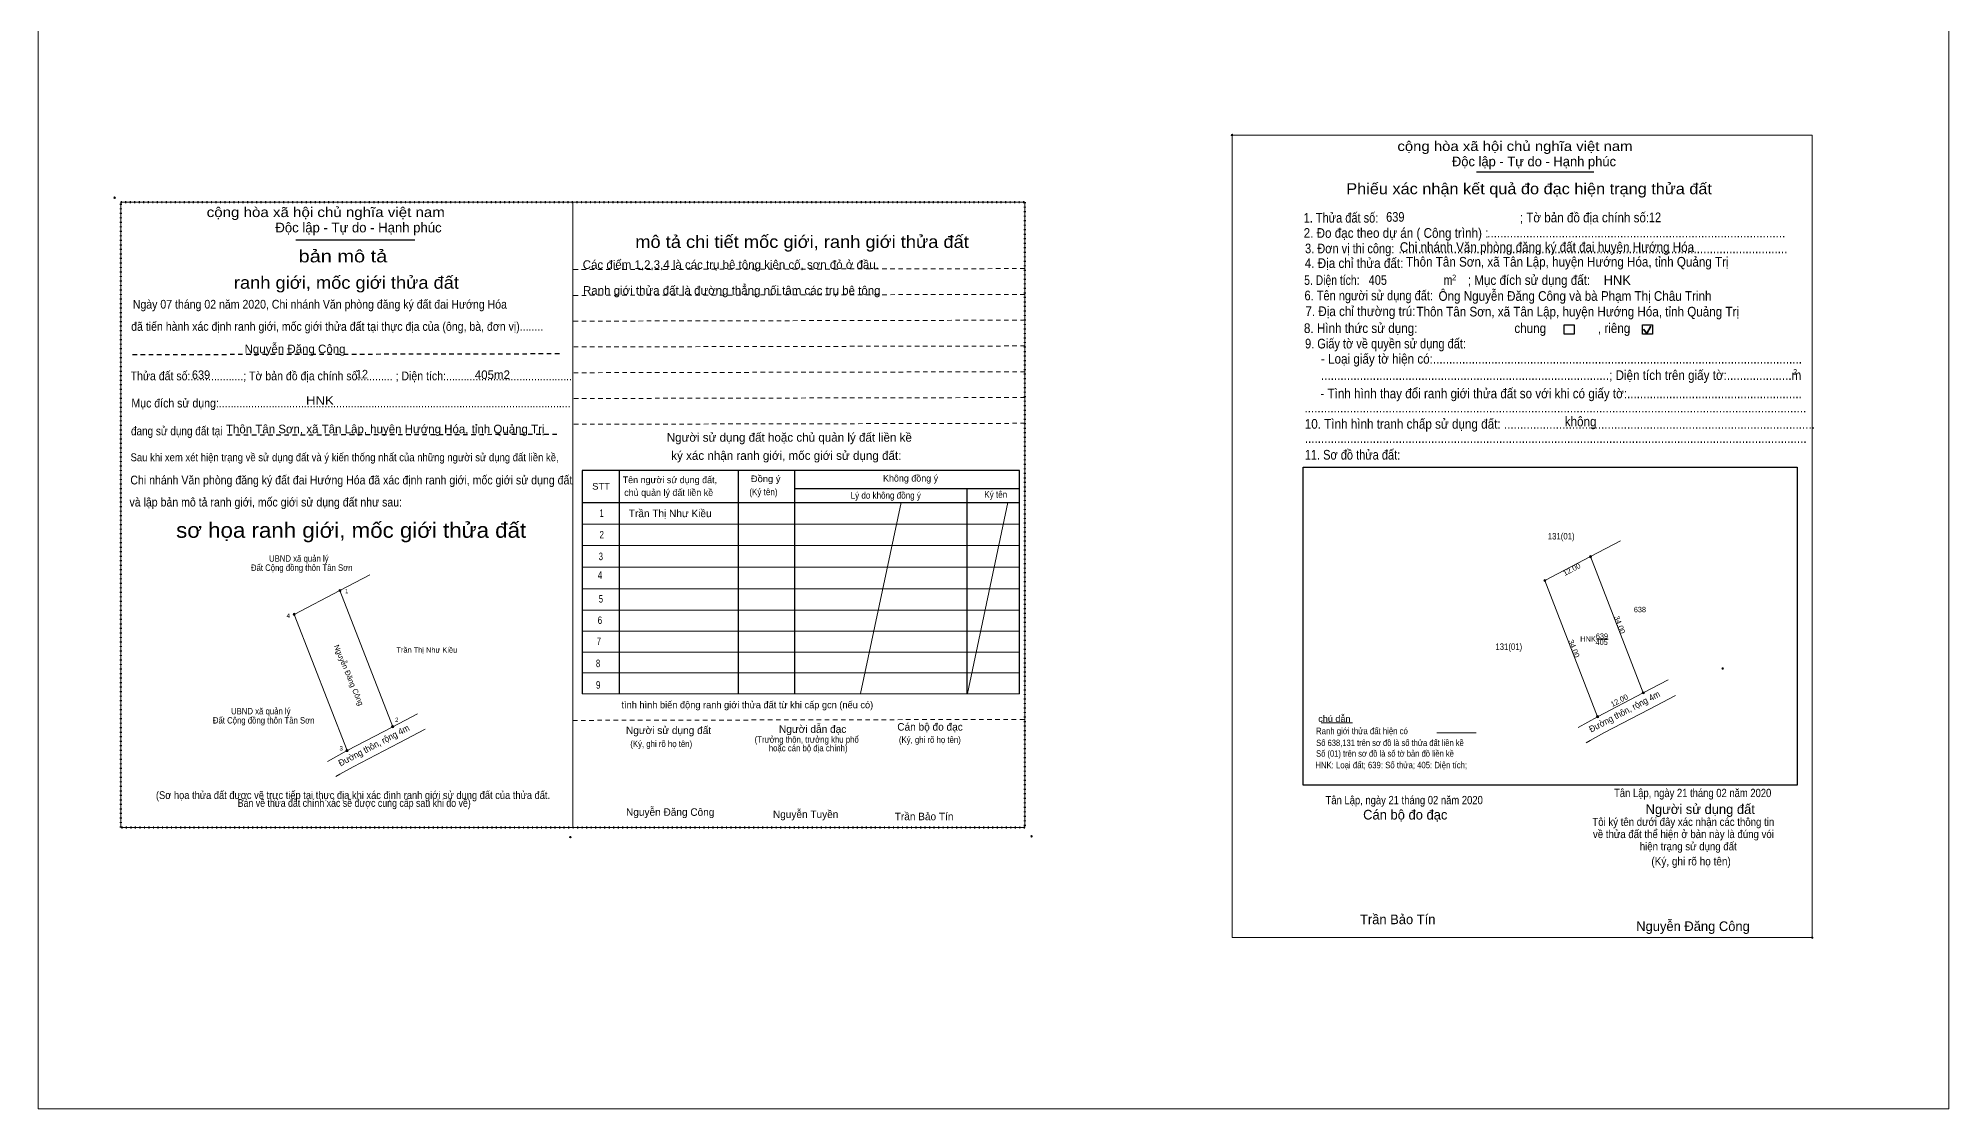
# Model space of a CAD drawing. Header units: metres. Extents: x 546991 to 548960, y 1836850 to 1838398.
# Drawn here: x 546990.8 to 547435.4, y 1837337.4 to 1837586.6 of the extents above; entities that cross this region are included whole.
import ezdxf
from ezdxf.enums import TextEntityAlignment as Align

# ---------------------------------------------------------------- set-up
doc = ezdxf.new("R2010")
doc.units = ezdxf.units.M
doc.header["$LTSCALE"] = 0.7
doc.header["$PDMODE"] = 32
doc.header["$PDSIZE"] = 0.35
doc.linetypes.add('DOTTED', pattern=[1.5, 0.3, -1.2])
doc.linetypes.add('SHORT_DASHED', pattern=[2.7, 1.5, -1.2])
for name, color, linetype, lineweight in [('1', 7, 'SHORT_DASHED', 13), ('10', 7, 'Continuous', 13), ('13', 7, 'Continuous', 13), ('17', 7, 'Continuous', 13), ('2', 7, 'Continuous', 13), ('55', 7, 'Continuous', 13), ('6', 7, 'Continuous', 13), ('63', 7, 'Continuous', 13)]:
    doc.layers.add(name, color=color, linetype=linetype, lineweight=lineweight)
doc.layers.add('16', color=7, linetype='Continuous')
doc.layers.add('39', color=7, linetype='Continuous')

msp = doc.modelspace()

# ---------------------------------------------------------------- hatches: boundary and pattern name
at = {"layer": '2'}
for points in [[(547352.2955, 1837465.9328, 1), (547351.7955, 1837465.9328, 1)], [(547341.6555, 1837460.3828, 1), (547341.1555, 1837460.3828, 1)], [(547061.2855, 1837458.0528, 1), (547060.7855, 1837458.0528, 1)], [(547050.6455, 1837452.5028, 1), (547050.1455, 1837452.5028, 1)], [(547364.5855, 1837434.2328, 1), (547364.0855, 1837434.2328, 1)], [(547353.9455, 1837428.6828, 1), (547353.4455, 1837428.6828, 1)], [(547073.5755, 1837426.3528, 1), (547073.0755, 1837426.3528, 1)], [(547062.9355, 1837420.8028, 1), (547062.4355, 1837420.8028, 1)]]:
    msp.add_hatch(color=256, dxfattribs=at).paths.add_polyline_path(points)

# ---------------------------------------------------------------- linework, layer by layer
at = {"layer": '1'}
for p, q in [((547115.4, 1837532.73), (547220.59, 1837532.96)), ((547115.41, 1837526.73), (547220.6, 1837526.96)), ((547115.43, 1837520.73), (547220.62, 1837520.96)), ((547115.44, 1837514.73), (547220.63, 1837514.96)), ((547115.45, 1837508.73), (547220.64, 1837508.96)), ((547115.47, 1837502.73), (547220.66, 1837502.96)), ((547115.48, 1837496.73), (547220.67, 1837496.96)), ((547115.27, 1837427.83), (547220.46, 1837428.06))]:
    msp.add_line(p, q, dxfattribs=at)
at = {"layer": '1', "lineweight": 25}
for p, q in [((547012.78, 1837512.96), (547112.33, 1837513.18)), ((547034.89, 1837494.26), (547112.25, 1837494.43))]:
    msp.add_line(p, q, dxfattribs=at)
at = {"layer": '1', "linetype": 'DOTTED', "lineweight": 53}
msp.add_lwpolyline([(547010.04, 1837548.41), (547220.41, 1837548.41), (547220.41, 1837402.92), (547010.04, 1837402.92)], close=True, dxfattribs=at)
at = {"layer": '10'}
for p, q in [((547364.34, 1837434.23), (547370.11, 1837437.25)), ((547353.7, 1837428.68), (547364.34, 1837434.23)), ((547365.8, 1837430.47), (547371.85, 1837433.64)), ((547073.33, 1837426.35), (547079.1, 1837429.37)), ((547349.19, 1837426.18), (547353.7, 1837428.68)), ((547355.16, 1837424.92), (547365.8, 1837430.47)), ((547062.69, 1837420.8), (547073.33, 1837426.35)), ((547074.79, 1837422.59), (547080.84, 1837425.76)), ((547058.18, 1837418.3), (547062.69, 1837420.8)), ((547064.15, 1837417.04), (547074.79, 1837422.59))]:
    msp.add_line(p, q, dxfattribs=at)
for points in [[(547341.41, 1837460.38), (547352.05, 1837465.93), (547359.03, 1837469.59)], [(547050.4, 1837452.5), (547061.04, 1837458.05), (547068.02, 1837461.71)], [(547351.06, 1837422.64), (547351.99, 1837423.16), (547355.16, 1837424.92)], [(547060.05, 1837414.76), (547060.98, 1837415.28), (547064.15, 1837417.04)]]:
    msp.add_lwpolyline(points, dxfattribs=at)
msp.add_point((547382.79, 1837439.91), dxfattribs=at)
at = {"layer": '13'}
for p, q in [((547191.64, 1837478.53), (547182.21, 1837434.05)), ((547216.47, 1837478.53), (547207.04, 1837434.05))]:
    msp.add_line(p, q, dxfattribs=at)
at = {"layer": '17'}
msp.add_line((547289.39, 1837427.28), (547296.63, 1837427.28), dxfattribs=at)
at = {"layer": '2', "lineweight": 25}
for p, q in [((547325.5, 1837555.47), (547352.8, 1837555.47)), ((547050.8, 1837539.68), (547078.45, 1837539.68)), ((547285.19, 1837486.74), (547335.24, 1837486.74)), ((547335.24, 1837486.74), (547355.58, 1837486.74)), ((547355.58, 1837486.74), (547400.13, 1837486.74)), ((547126.04, 1837485.95), (547126.04, 1837434.04)), ((547153.72, 1837485.95), (547153.72, 1837434.04)), ((547166.82, 1837485.95), (547166.82, 1837434.04)), ((547166.82, 1837481.76), (547219.18, 1837481.76)), ((547206.89, 1837481.76), (547206.89, 1837434.04)), ((547117.44, 1837478.53), (547219.18, 1837478.53))]:
    msp.add_line(p, q, dxfattribs=at)
at = {"layer": '2', "lineweight": 35}
for p, q in [((547364.4, 1837518.87), (547365.16, 1837517.87)), ((547365.16, 1837517.87), (547366.1, 1837519.55))]:
    msp.add_line(p, q, dxfattribs=at)
at = {"layer": '2'}
for p, q in [((547117.44, 1837473.51), (547219.18, 1837473.51)), ((547117.44, 1837468.49), (547219.18, 1837468.49)), ((547117.44, 1837463.48), (547219.18, 1837463.48)), ((547117.44, 1837458.46), (547219.18, 1837458.46)), ((547117.44, 1837453.44), (547219.18, 1837453.44)), ((547117.44, 1837448.59), (547219.18, 1837448.59)), ((547117.44, 1837443.74), (547219.18, 1837443.74)), ((547117.44, 1837438.89), (547219.18, 1837438.89)), ((547117.44, 1837434.04), (547219.18, 1837434.04))]:
    msp.add_line(p, q, dxfattribs=at)
msp.add_lwpolyline([(547268.64, 1837564.03), (547403.65, 1837564.03), (547403.65, 1837377.3), (547268.64, 1837377.3)], close=True, dxfattribs=at)
for points in [[(547010.04, 1837402.92), (547010.04, 1837402.92), (547010.04, 1837548.41), (547115.23, 1837548.41), (547115.23, 1837548.4)], [(547115.23, 1837548.4), (547115.23, 1837402.92), (547010.04, 1837402.92)], [(547115.23, 1837548.4), (547220.42, 1837548.4), (547220.42, 1837402.92), (547220.41, 1837402.92)], [(547220.41, 1837402.92), (547115.23, 1837402.92), (547115.23, 1837548.4)], [(547115.23, 1837548.4), (547220.42, 1837548.4), (547220.42, 1837402.92)], [(547220.41, 1837402.92), (547115.23, 1837402.92), (547115.23, 1837548.4)]]:
    msp.add_lwpolyline(points, dxfattribs=at)
at = {"layer": '2', "lineweight": 25}
for points in [[(547345.89, 1837519.84), (547348.21, 1837519.84), (547348.21, 1837517.67), (547345.89, 1837517.67)], [(547364.13, 1837519.84), (547366.45, 1837519.84), (547366.45, 1837517.67), (547364.13, 1837517.67)]]:
    msp.add_lwpolyline(points, close=True, dxfattribs=at)
for points in [[(547400.13, 1837486.74), (547400.13, 1837412.76), (547285.19, 1837412.76), (547285.19, 1837486.74)], [(547219.18, 1837434.04), (547219.18, 1837485.95), (547117.44, 1837485.95), (547117.44, 1837434.04)]]:
    msp.add_lwpolyline(points, dxfattribs=at)
at = {"layer": '2'}
for centre in [(547352.0455, 1837465.9328), (547341.4055, 1837460.3828), (547061.0355, 1837458.0528), (547050.3955, 1837452.5028), (547364.3355, 1837434.2328), (547353.6955, 1837428.6828), (547073.3255, 1837426.3528), (547062.6855, 1837420.8028)]:
    msp.add_circle(centre, 0.25, dxfattribs=at)
for p in [(547268.64, 1837564.03), (547008.61, 1837549.45), (547114.66, 1837400.67), (547221.98, 1837400.85), (547403.64, 1837377.3)]:
    msp.add_point(p, dxfattribs=at)
at = {"layer": '55'}
for p, q in [((547352.05, 1837465.93), (547364.34, 1837434.23)), ((547341.41, 1837460.38), (547353.7, 1837428.68)), ((547061.04, 1837458.05), (547073.33, 1837426.35)), ((547050.4, 1837452.5), (547062.69, 1837420.8))]:
    msp.add_line(p, q, dxfattribs=at)
at = {"layer": '6'}
msp.add_line((547316.27, 1837424.92), (547325.41, 1837424.92), dxfattribs=at)
at = {"layer": '63'}
msp.add_line((547353.44, 1837446.7), (547356.14, 1837446.7), dxfattribs=at)
msp.add_lwpolyline([(546990.83, 1838085.01), (547435.42, 1838085.01), (547435.42, 1837337.45), (546990.83, 1837337.45)], close=True, dxfattribs=at)

# ---------------------------------------------------------------- texts
at = {"layer": '1'}
for s, height, width, p in [('638', 1.25, 0.85, (547363.545, 1837453)), ('405', 1.25, 0.85, (547354.655, 1837445.39)), ('639', 1.25, 0.85, (547354.71, 1837446.8)), ('(Sơ họa thửa đất được vẽ trực tiếp tại thực địa khi xác định ranh giới sử dụng đất của thửa đất.', 1.8, 0.9, (547064.085, 1837409.54)), (' Bản vẽ thửa đất chính xác sẽ được cung cấp sau khi đo vẽ)', 1.8, 0.85, (547064.08, 1837407.71))]:
    msp.add_text(s, height=height, dxfattribs=dict(at, width=width)).set_placement(p, align=Align.CENTER)
msp.add_text('HNK', height=1.25, dxfattribs=at).set_placement((547351.475, 1837446.16), align=Align.CENTER)
at = {"layer": '10', "width": 0.9}
for s, height, p in [('131(01)', 1.5, (547342.12, 1837469.93)), ('Đất Cộng đồng thôn Tân Sơn', 1.5, (547040.32, 1837462.62)), ('UBND xã quản lý', 1.5, (547044.55, 1837464.75)), ('Trần Thị Như Kiều', 1.25, (547074.2, 1837443.6)), ('131(01)', 1.5, (547329.92, 1837444.23)), ('Đất Cộng đồng thôn Tân Sơn', 1.5, (547031.47, 1837427.1)), ('UBND xã quản lý', 1.5, (547035.7, 1837429.23))]:
    msp.add_text(s, height=height, dxfattribs=at).set_placement(p)
at = {"layer": '10', "width": 0.95}
msp.add_text('Nguyễn Đăng Công', height=1.25, rotation=292.574, dxfattribs=at).set_placement((547059.61, 1837445.13))
at = {"layer": '16'}
for s, height, width, p in [('Ngày 07 tháng 02 năm 2020, Chi nhánh Văn phòng đăng ký đất đai Hướng Hóa', 2.04, 0.9, (547012.84, 1837523.64)), (' đã tiến hành xác định ranh giới, mốc giới thửa đất tại thực địa của (ông, bà, đơn vị)........', 2.04, 0.9, (547011.78, 1837518.48)), ('Thửa đất số:..................; Tờ bản đồ địa chính số:........... ; Diện tích:...........................................', 2.04, 0.9, (547012.33, 1837506.97)), ('Mục đích sử dụng:........................................................................................................................', 2.04, 0.9, (547012.52, 1837500.64)), ('đang sử dụng đất tại', 2.04, 0.85, (547012.42, 1837494.16)), ('Sau khi xem xét hiện trạng về sử dụng đất và ý kiến thống nhất của những người sử dụng đất liền kề,', 1.836, 0.9, (547012.32, 1837488.13)), ('Chi nhánh Văn phòng đăng ký đất đai Hướng Hóa đã xác định ranh giới, mốc giới sử dụng đất', 2.04, 0.9, (547012.27, 1837482.74)), (' và lập bản mô tả ranh giới, mốc giới sử dụng đất như sau:', 2.04, 0.9, (547011.39, 1837477.6))]:
    msp.add_text(s, height=height, dxfattribs=dict(at, width=width)).set_placement(p)
at = {"layer": '2'}
for s, height, width, p in [('cộng hòa xã hội chủ nghĩa việt nam', 2.253, 1.15, (547307.12, 1837560.32)), ('cộng hòa xã hội chủ nghĩa việt nam', 2.282, 1.15, (547030.04, 1837544.95)), ('1. Thửa đất số:', 2.253, 0.85, (547285.3, 1837543.66)), ('639', 2.25, 0.85, (547304.49, 1837543.86)), ('; Tờ bản đồ địa chính số:', 2.253, 0.9, (547335.59, 1837543.72)), ('12', 2.25, 0.85, (547365.63, 1837543.76)), ('2. Đo đạc theo dự án ( Công trình) : ', 2.255, 0.9, (547285.29, 1837540.12)), ('............................................................................................', 2.255, 0.9, (547328.01, 1837540.2)), ('4. Địa chỉ thửa đất:', 2.255, 0.9, (547285.56, 1837533.1)), ('3. Đơn vị thi công:', 2.255, 0.85, (547285.62, 1837536.52)), ('........................................................................................................................', 2.255, 0.9, (547307.4, 1837536.52)), ('Chi nhánh Văn phòng đăng ký đất đai huyện Hướng Hóa', 2.25, 0.9, (547307.68, 1837536.84)), ('Thôn Tân Sơn, xã Tân Lập, huyện Hướng Hóa, tỉnh Quảng Trị', 2.25, 0.9, (547309.12, 1837533.42)), ('5. Diện tích:', 2.255, 0.8, (547285.42, 1837529.16)), ('405', 2.25, 0.85, (547300.42, 1837529.18)), ('m', 2.253, 0.8, (547317.9, 1837529.16)), ('2', 1.288, 0.8, (547319.84, 1837530.24)), ('; Mục đích sử dụng đất:', 2.253, 0.9, (547323.49, 1837529.16)), ('6. Tên người sử dụng đất:', 2.255, 0.85, (547285.49, 1837525.57)), ('Ông Nguyễn Đăng Công và bà Phạm Thị Châu Trinh', 2.25, 0.9, (547316.68, 1837525.46)), ('7. Địa chỉ thường trú:', 2.255, 0.9, (547285.69, 1837521.9)), ('Thôn Tân Sơn, xã Tân Lập, huyện Hướng Hóa, tỉnh Quảng Trị', 2.25, 0.9, (547311.54, 1837521.82)), ('8. Hình thức sử dụng:', 2.255, 0.9, (547285.36, 1837517.97)), ('chung                , riêng', 2.253, 0.9, (547334.33, 1837517.97)), ('9. Giấy tờ về quyền sử dụng đất:', 2.255, 0.85, (547285.62, 1837514.38)), ('     - Loại giấy tờ hiện có:..................................................................................................................', 2.253, 0.9, (547285.56, 1837510.84)), ('639', 2, 0.95, (547026.6, 1837507.27)), ('12', 2, 0.95, (547064.74, 1837507.39)), ('     .........................................................................................; Diện tích trên giấy tờ:....................m', 2.253, 0.9, (547285.56, 1837507.04)), ('2', 1.288, 0.8, (547399.18, 1837508.3)), ('     - Tình hình thay đổi ranh giới thửa đất so với khi có giấy tờ:......................................................', 2.253, 0.9, (547285.42, 1837502.78)), ('HNK', 2, 1.15, (547053.13, 1837501.27)), ('...........................................................................................................................................................', 2.253, 0.9, (547285.49, 1837499.51)), ('10. Tình hình tranh chấp sử dụng đất: ................................................................................................', 2.255, 0.9, (547285.56, 1837495.7)), ('không', 2.254, 0.9, (547346.05, 1837496.25)), ('11. Sơ đồ thửa đất:', 2.255, 0.85, (547285.56, 1837488.51)), ('...........................................................................................................................................................', 2.253, 0.9, (547285.56, 1837492.38)), ('STT', 1.555, 1.05, (547119.74, 1837481.52)), ('(Ký tên)', 1.555, 0.9, (547156.31, 1837480.22)), ('Đồng ý', 1.555, 1.05, (547156.65, 1837483.27)), ('Lý do không đồng ý', 1.555, 0.9, (547179.89, 1837479.42)), ('Ký tên', 1.555, 0.9, (547210.99, 1837479.63)), ('(Ký, ghi rõ họ tên)', 1.505, 0.9, (547191.12, 1837422.59)), ('(Ký, ghi rõ họ tên)', 1.505, 0.9, (547128.61, 1837421.63)), ('Tân Lập, ngày 21 tháng 02 năm 2020', 1.93, 0.85, (547357.53, 1837409.98)), ('Tân Lập, ngày 21 tháng 02 năm 2020', 1.93, 0.85, (547290.4, 1837408.32)), ('(Ký, ghi rõ họ tên)', 1.932, 0.9, (547366.21, 1837394.08))]:
    msp.add_text(s, height=height, dxfattribs=dict(at, width=width)).set_placement(p)
for s, height, p in [('Độc lập - Tự do - Hạnh phúc', 2.253, (547319.8, 1837556.77)), ('Độc lập - Tự do - Hạnh phúc', 2.282, (547046.02, 1837541.38)), ('Các điểm 1,2,3,4 là các trụ bê tông kiên cố, sơn đỏ ở đầu.', 2, (547117.54, 1837532.89)), ('HNK', 2.25, (547355.09, 1837529.15)), ('Ranh giới thửa đất là đường thẳng nối tâm các trụ bê tông', 2, (547117.6, 1837526.88)), ('Nguyễn Đăng Công', 2, (547038.85, 1837513.27)), ('405m2', 2, (547092.43, 1837507.27)), ('Thôn Tân Sơn, xã Tân Lập, huyện Hướng Hóa, tỉnh Quảng Trị', 2, (547034.51, 1837494.64)), ('Người sử dụng đất hoặc chủ quản lý đất liền kề ', 2.02, (547137.09, 1837492.68)), ('ký xác nhận ranh giới, mốc giới sử dụng đất:', 2.02, (547138.14, 1837488.45)), ('Tên người sử dụng đất,', 1.555, (547126.84, 1837483.03)), ('chủ quản lý đất liền kề', 1.555, (547127.2, 1837480.07)), ('Không đồng ý', 1.555, (547187.41, 1837483.4)), ('Trần Thị Như Kiều', 1.75, (547128.27, 1837475.12)), ('tình hình biến động ranh giới thửa đất từ khi cấp gcn (nếu có)', 1.605, (547126.56, 1837430.65)), ('Người sử dụng đất', 1.756, (547127.6, 1837424.65)), ('Người dẫn đạc', 1.76, (547163.21, 1837424.93)), ('Cán bộ đo đạc', 1.752, (547190.74, 1837425.45)), ('Nguyễn Đăng Công', 1.75, (547127.62, 1837405.62)), ('Nguyễn Tuyền', 1.75, (547161.8, 1837405.11)), ('Trần Bảo Tín', 1.75, (547190.15, 1837404.6)), ('Cán bộ đo đạc', 2.254, (547299.14, 1837404.76)), ('Người sử dụng đất', 2.253, (547364.87, 1837406.04)), ('Trần Bảo Tín', 2.25, (547298.41, 1837380.41)), ('Nguyễn Đăng Công', 2.25, (547362.69, 1837378.81))]:
    msp.add_text(s, height=height, dxfattribs=at).set_placement(p)
for s, height, width, p in [('Phiếu xác nhận kết quả đo đạc hiện trạng thửa đất', 2.575, 1.1, (547337.765, 1837550.26)), ('mô tả chi tiết mốc giới, ranh giới thửa đất', 2.889, 1.1, (547168.575, 1837537.77)), ('bản mô tả', 2.89, 1.2, (547061.735, 1837534.41)), ('ranh giới, mốc giới thửa đất', 2.89, 1.1, (547062.55, 1837528.27)), ('sơ họa ranh giới, mốc giới thửa đất', 3.527, 1.1, (547063.65, 1837470.32)), ('1', 1.756, 0.7, (547121.945, 1837475.17)), ('2', 1.756, 0.8, (547121.955, 1837470.16)), ('3', 1.756, 0.75, (547121.755, 1837465.12)), ('4', 1.756, 0.8, (547121.56, 1837460.74)), ('1', 1, 0.85, (547062.615, 1837457.42)), ('5', 1.756, 0.75, (547121.765, 1837455.23)), ('4', 1, 0.9, (547049.02, 1837451.69)), ('6', 1.756, 0.8, (547121.535, 1837450.26)), ('7', 1.76, 0.75, (547121.3, 1837445.35)), ('8', 1.76, 0.75, (547121.11, 1837440.22)), ('9', 1.76, 0.8, (547121.145, 1837435.2)), ('2', 1, 0.9, (547074.265, 1837427.47)), ('(Trưởng thôn, trưởng khu phố', 1.505, 0.9, (547169.66, 1837422.64)), ('3', 1, 0.9, (547061.33, 1837420.83)), ('hoặc cán bộ địa chính)', 1.505, 0.9, (547169.995, 1837420.63)), ('Tôi ký tên dưới đây xác nhận các thông tin', 1.862, 0.9, (547373.635, 1837403.28)), ('về thửa đất thể hiện ở bản này là đúng vói', 1.862, 0.9, (547373.67, 1837400.44)), ('hiện trạng sử dụng đất', 1.862, 0.9, (547374.795, 1837397.59))]:
    msp.add_text(s, height=height, dxfattribs=dict(at, width=width)).set_placement(p, align=Align.CENTER)
msp.add_text('.', height=0.644, dxfattribs=at).set_placement((547403.6186, 1837376.94), align=Align.CENTER)
at = {"layer": '39', "width": 0.95}
for p in [(547360.2969, 1837429.226), (547069.2869, 1837421.346)]:
    msp.add_text('Đường thôn, rộng 4m', height=1.5, rotation=27.654, dxfattribs=at).set_placement(p, align=Align.CENTER)
at = {"layer": '6'}
for s, width, p in [('chú dẫn', 1.05, (547288.7, 1837427.47)), ('Ranh giới thửa đất hiện có ', 0.9, (547288.19, 1837424.62)), ('Số (01) trên sơ đồ là số tờ bản đồ liền kề', 0.85, (547288.2, 1837419.37)), ('Số 638,131 trên sơ đồ là số thửa đất liền kề', 0.85, (547288.22, 1837421.86)), ('HNK: Loại đất; 639: Số thửa; 405: Diện tích;', 0.9, (547288.01, 1837416.69))]:
    msp.add_text(s, height=1.5, dxfattribs=dict(at, width=width)).set_placement(p)
at = {"layer": '63'}
for s, rotation, p in [('12.00', 27.547, (547347.966, 1837462.409)), ('34.00', 291.191, (547358.264, 1837449.8609)), ('34.00', 291.191, (547347.624, 1837444.3109)), ('12.00', 27.547, (547359.036, 1837431.919))]:
    msp.add_text(s, height=1.25, rotation=rotation, dxfattribs=at).set_placement(p, align=Align.CENTER)

doc.saveas('drawing.dxf')
